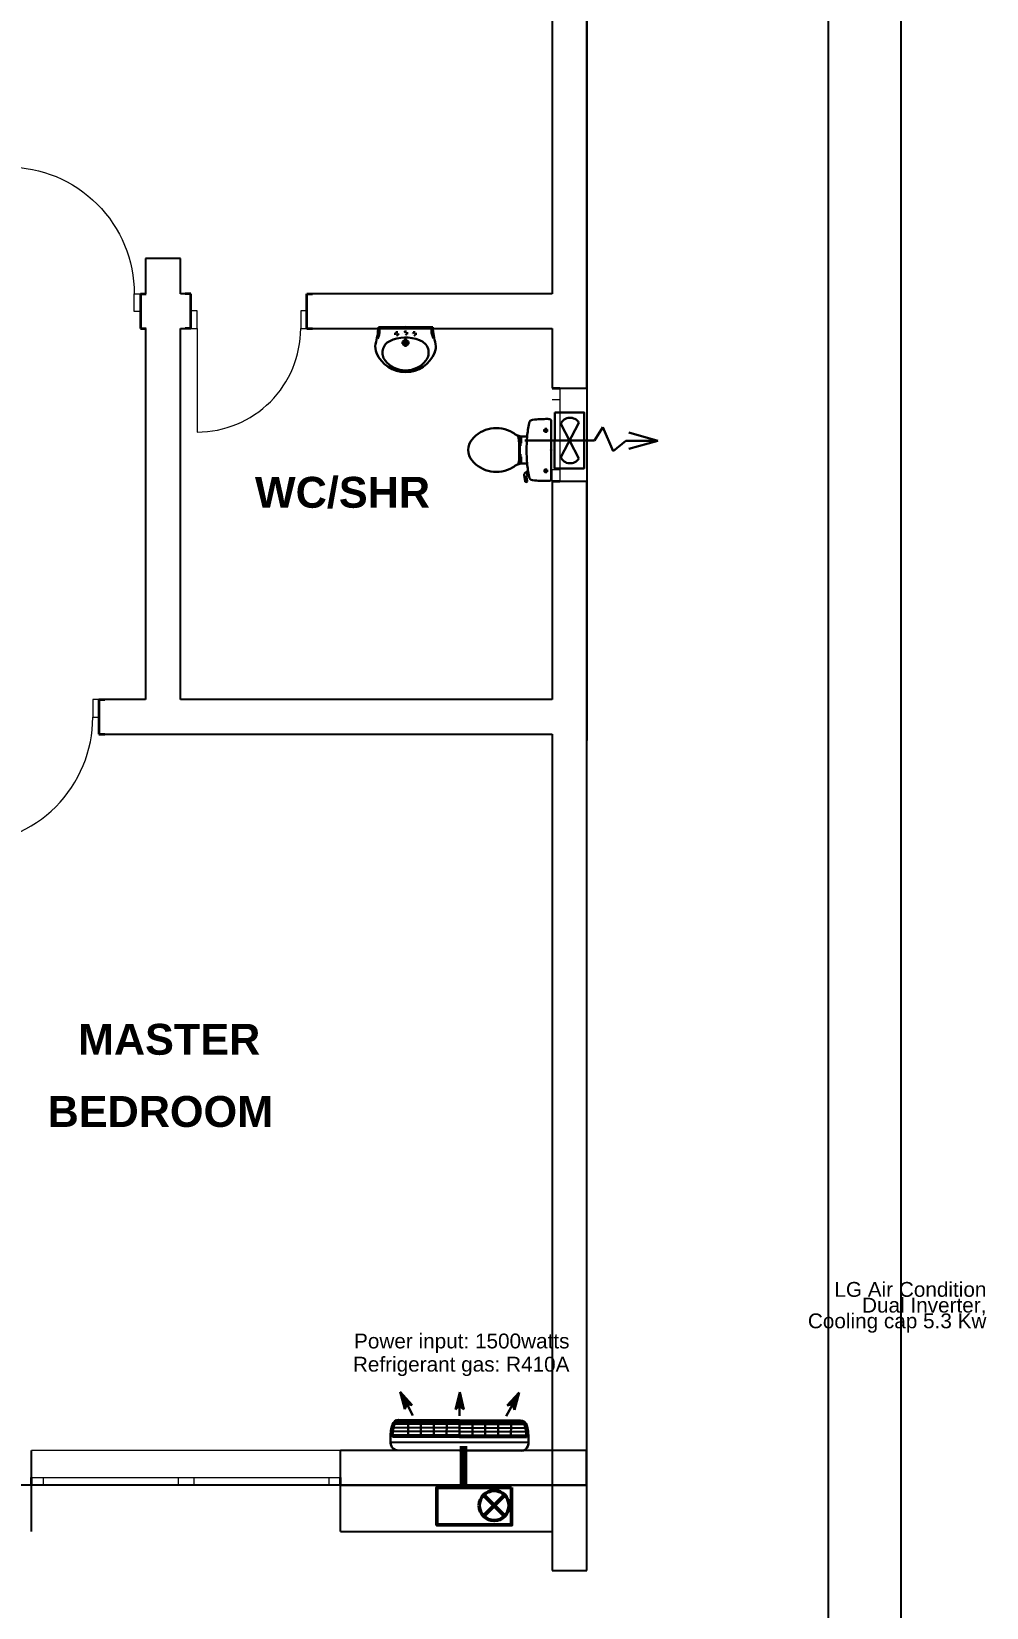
# Model space of a CAD drawing. Header units: inches. Extents: x 23 to 2032867, y 13 to 664695.
# Drawn here: x 741816 to 747995, y 498263 to 508460 of the extents above; entities that cross this region are included whole.
import ezdxf

# ---------------------------------------------------------------- set-up
doc = ezdxf.new("R2010")
doc.units = ezdxf.units.IN
doc.header["$MEASUREMENT"] = 0
doc.linetypes.add('DASHED1', pattern=[1, 0.3, -0.4, 0.3])
doc.linetypes.add('Hidden Line', pattern=[391.222223, 282.222223, -109])
for name, color, linetype in [('08-DRAINAGE', 5, 'Continuous'), ('Hvactext', 7, 'Continuous'), ('LIAB', 8, 'Continuous'), ('PLOTYR', 15, 'Continuous')]:
    doc.layers.add(name, color=color, linetype=linetype)
for name, color, linetype, lineweight in [('0Railings', 1, 'Continuous', 18), ('AC', 9, 'Continuous', 15), ('ARCHICAD Doors_Pen_No__27', 7, 'Continuous', 35), ('ARCHICAD Windows_Pen_No__27', 7, 'Continuous', 35), ('BOLD', 7, 'Continuous', 50), ('Building', 8, 'Continuous', 18), ('new light fittings', 6, 'Continuous', 20), ('SOAK WAWAY', 1, 'Continuous', 30), ('Structural - Bearing_Pen_No__27', 7, 'Continuous', 35)]:
    doc.layers.add(name, color=color, linetype=linetype, lineweight=lineweight)
for name, color, linetype, lineweight, true_color in [('Annotation - Text_Pen_No__86', 7, 'Continuous', 20, 0x5555ff), ('ARCHICAD Doors_Pen_No__23', 7, 'Continuous', 20, 0xff6600), ('ARCHICAD Doors_Pen_No__3', 7, 'Continuous', 18, 0xff6600), ('ARCHICAD Windows_Pen_No__23', 7, 'Continuous', 20, 0xff6600), ('ARCHICAD Windows_Pen_No__3', 7, 'Continuous', 18, 0xff6600), ('Structural - Bearing_Pen_No__89', 7, 'Continuous', 20, 0x71cebe)]:
    doc.layers.add(name, color=color, linetype=linetype, lineweight=lineweight, true_color=true_color)
doc.styles.add('Arial', font='arial.ttf', dxfattribs={"height": 250})
doc.styles.add('GENERATED_STYLE_2', font='arialbd.ttf')

# ---------------------------------------------------------------- blocks, each defined once
blk = doc.blocks.new('A$C109E561E')
at = {"layer": 'AC', "linetype": 'Continuous', "lineweight": -2}
for points in [[(111, 143), (73, 5), (170, 110), (125, 100), (125, 100)], [(583, 141), (548, 3), (515, 142), (549, 110), (549, 111)], [(987, 138), (1023, 0), (927, 107), (972, 95), (972, 96)]]:
    blk.add_hatch(color=3, dxfattribs=at).paths.add_polyline_path(points)
at = {"layer": 'AC', "color": 3, "linetype": 'Continuous', "lineweight": -2}
for p, q in [((2, 427), (0, 413)), ((0, 413), (0, 345)), ((0, 406), (1100, 401)), ((4, 433), (2, 427)), ((1047, 466), (54, 471)), ((1099, 421), (1097, 428)), ((1100, 408), (1099, 421)), ((1100, 408), (1100, 339)), ((0, 345), (0, 345)), ((7, 290), (13, 267)), ((16, 365), (15, 345)), ((16, 365), (1085, 360)), ((22, 294), (28, 271)), ((1071, 266), (1077, 289)), ((1085, 360), (1085, 339)), ((1086, 262), (1092, 285)), ((1100, 339), (1100, 339)), ((63, 245), (1036, 240)), ((63, 229), (1036, 224)), ((73, 5), (111, 143)), ((111, 143), (126, 100)), ((177, 194), (125, 100)), ((548, 2), (515, 142)), ((515, 142), (549, 111)), ((548, 2), (583, 141)), ((549, 192), (549, 111)), ((583, 141), (549, 111)), ((922, 190), (972, 96)), ((987, 139), (972, 95)), ((1023, 0), (987, 139)), ((73, 5), (170, 110)), ((170, 110), (126, 100)), ((1023, 0), (927, 107)), ((927, 107), (972, 95))]:
    blk.add_line(p, q, dxfattribs=at)
at = {"layer": 'AC', "color": 8, "linetype": 'Continuous', "lineweight": -2}
for p, q in [((16, 350), (1084, 345)), ((17, 320), (1083, 315)), ((23, 290), (1076, 285)), ((33, 260), (1066, 255)), ((138, 244), (139, 365)), ((241, 244), (242, 364)), ((344, 243), (344, 364)), ((447, 243), (447, 363)), ((549, 242), (550, 363)), ((652, 242), (653, 362)), ((755, 241), (756, 362)), ((858, 241), (859, 361)), ((961, 240), (961, 361))]:
    blk.add_line(p, q, dxfattribs=at)
at = {"layer": 'AC', "color": 3, "linetype": 'Continuous', "lineweight": -2}
for centre, radius, start, end in [((51, 345), 51.4, 179.7096, 179.7096), ((54, 419), 51.4, 89.7096, 164.2846), ((1047, 414), 51.4, 15.1345, 89.7096), ((206, 344), 206, 179.7096, 195.1345), ((63, 281), 51.4, 195.1345, 269.7096), ((206, 344), 190, 179.7096, 195.1345), ((63, 281), 36, 195.1345, 269.7096), ((1036, 276), 36, 269.7096, 344.2846), ((1036, 276), 51.4, 269.7096, 344.2846), ((894, 340), 190, 344.2846, 359.7096), ((894, 340), 206, 344.2846, 359.7096)]:
    blk.add_arc(centre, radius, start, end, dxfattribs=at)
blk = doc.blocks.new('ac1')
at = {"layer": 'BOLD', "color": 6}
for p, q in [((2309094, -76377), (2308957, -76514)), ((2308957, -76377), (2309094, -76514))]:
    blk.add_line(p, q, dxfattribs=at)
blk.add_lwpolyline([(2309139, -76562), (2308655, -76562), (2308655, -76320), (2309139, -76320)], close=True, dxfattribs=at)
blk.add_circle((2309026, -76445), 96.9, dxfattribs=at)
blk = doc.blocks.new('ef1')
at = {"layer": 'new light fittings', "linetype": 'Continuous', "lineweight": 30}
for p, q in [((55922, -239719), (55921, -240170)), ((56029, -239951), (55805, -240069)), ((55813, -239951), (56036, -240069)), ((55852, -240290), (56008, -240224)), ((56008, -240224), (55921, -240170)), ((55920, -240372), (55852, -240290)), ((55919, -240579), (55867, -240392)), ((55919, -240579), (55920, -240372)), ((55919, -240579), (55973, -240392))]:
    blk.add_line(p, q, dxfattribs=at)
blk.add_lwpolyline([(56103, -239913), (55740, -239912), (55740, -240103), (56102, -240104)], close=True, dxfattribs=at)
for centre, start, end in [((55840, -240012), 113.6137, 238.8226), ((56002, -240012), 300.8885, 66.0974)]:
    blk.add_arc(centre, 66.5, start, end, dxfattribs=at)

msp = doc.modelspace()

# ---------------------------------------------------------------- linework, layer by layer
at = {"layer": '0Railings', "color": 7, "linetype": 'Continuous', "lineweight": 5, "const_width": 50}
msp.add_lwpolyline([(744612.127, 499307.398), (744612.127, 499039.398)], dxfattribs=at)
at = {"layer": 'ARCHICAD Doors_Pen_No__23', "color": 8, "linetype": 'Continuous'}
for p, q in [((742480.951, 506648.183), (742480.951, 506763.183)), ((742480.951, 506763.183), (742520.951, 506763.183)), ((742520.951, 506763.183), (742520.951, 506648.183)), ((742520.951, 506648.183), (742480.951, 506648.183)), ((742887.709, 506653.183), (742847.709, 506653.183)), ((742847.709, 506653.183), (742847.709, 506538.183)), ((742887.709, 506538.183), (742887.709, 506653.183)), ((743597.709, 506653.183), (743557.709, 506653.183)), ((743557.709, 506653.183), (743557.709, 506538.183)), ((743597.709, 506538.183), (743597.709, 506653.183)), ((742847.709, 506538.183), (742887.709, 506538.183)), ((743557.709, 506538.183), (743597.709, 506538.183)), ((742252.714, 504138.539), (742212.715, 504138.539)), ((742212.715, 504138.539), (742212.715, 504023.539)), ((742252.714, 504023.539), (742252.714, 504138.539)), ((742212.715, 504023.539), (742252.714, 504023.539))]:
    msp.add_line(p, q, dxfattribs=at)
at = {"layer": 'ARCHICAD Doors_Pen_No__27', "color": 8, "linetype": 'Continuous'}
for p, q in [((742520.951, 506763.183), (742520.951, 506648.183)), ((742520.951, 506763.183), (742557.951, 506763.183)), ((742847.709, 506763.183), (742810.709, 506763.183)), ((742847.709, 506653.183), (742847.709, 506763.183)), ((743597.709, 506653.183), (743597.709, 506763.183)), ((743597.709, 506763.183), (743634.709, 506763.183)), ((742520.951, 506648.183), (742520.951, 506538.183)), ((742847.709, 506538.183), (742847.709, 506653.183)), ((743597.709, 506538.183), (743597.709, 506653.183)), ((742520.951, 506538.183), (742557.951, 506538.183)), ((742847.709, 506538.183), (742810.709, 506538.183)), ((743597.709, 506538.183), (743634.709, 506538.183)), ((742252.714, 504138.539), (742252.714, 504023.539)), ((742252.714, 504138.539), (742289.715, 504138.539)), ((742252.714, 504023.539), (742252.714, 503913.539)), ((742252.714, 503913.539), (742289.715, 503913.539))]:
    msp.add_line(p, q, dxfattribs=at)
at = {"layer": 'ARCHICAD Doors_Pen_No__3', "color": 8, "linetype": 'Continuous'}
msp.add_line((742887.709, 506538.183), (742887.709, 505868.183), dxfattribs=at)
at = {"layer": 'ARCHICAD Doors_Pen_No__3', "color": 8, "linetype": 'Continuous', "extrusion": (0, 0, -1)}
msp.add_ellipse((741660.951, 506763.183), major_axis=(-579.828, 579.828), ratio=1, start_param=0.785398163, end_param=2.35619449, dxfattribs=at)
at = {"layer": 'ARCHICAD Doors_Pen_No__3', "color": 8, "linetype": 'Continuous'}
for centre, major_axis, start_param, end_param in [((742887.709, 506538.183), (-473.762, 473.762), 2.35619449, 3.926990817), ((741392.715, 504023.539), (579.828, 579.828), 3.926990817, 5.497787144)]:
    msp.add_ellipse(centre, major_axis=major_axis, ratio=1, start_param=start_param, end_param=end_param, dxfattribs=at)
at = {"layer": 'ARCHICAD Windows_Pen_No__23', "color": 8, "linetype": 'Continuous'}
for p, q in [((745235.159, 506076.415), (745185.159, 506076.415)), ((745235.159, 506151.415), (745235.159, 506076.415)), ((745185.159, 505626.415), (745235.159, 505626.415)), ((745185.159, 505551.415), (745185.159, 505626.415)), ((745235.159, 505626.415), (745235.159, 505551.415)), ((741816.113, 499103.942), (741891.113, 499103.942)), ((741891.113, 499053.942), (741816.113, 499053.942)), ((741891.113, 499103.942), (741891.113, 499053.942)), ((742766.113, 499053.942), (742766.113, 499103.942)), ((742766.113, 499103.942), (742816.113, 499103.942)), ((742816.113, 499053.942), (742766.113, 499053.942)), ((742816.113, 499103.942), (742866.113, 499103.942)), ((742866.113, 499053.942), (742816.113, 499053.942)), ((742866.113, 499103.942), (742866.113, 499053.942)), ((743741.113, 499053.942), (743741.113, 499103.942)), ((743741.113, 499103.942), (743816.113, 499103.942)), ((743816.113, 499053.942), (743741.113, 499053.942))]:
    msp.add_line(p, q, dxfattribs=at)
at = {"layer": 'ARCHICAD Windows_Pen_No__27', "color": 8, "linetype": 'Continuous'}
for p, q in [((745185.159, 506151.415), (745235.159, 506151.415)), ((745185.159, 505551.415), (745235.159, 505551.415)), ((741816.113, 499053.942), (741816.113, 499103.942)), ((743816.113, 499053.942), (743816.113, 499103.942))]:
    msp.add_line(p, q, dxfattribs=at)
at = {"layer": 'ARCHICAD Windows_Pen_No__3', "color": 8, "linetype": 'Continuous'}
for p, q in [((745235.159, 506076.415), (745235.159, 505626.415)), ((745410.159, 505551.415), (745410.159, 506151.415)), ((743816.113, 499278.942), (741816.113, 499278.942)), ((743816.113, 499053.942), (741816.113, 499053.942)), ((741891.113, 499103.942), (742766.113, 499103.942)), ((742766.113, 499053.942), (741891.113, 499053.942)), ((742866.113, 499103.942), (743741.113, 499103.942)), ((743741.113, 499053.942), (742866.113, 499053.942))]:
    msp.add_line(p, q, dxfattribs=at)
at = {"layer": 'Building', "linetype": 'Continuous', "lineweight": 30, "ltscale": 1000}
for p, q in [((744412.176, 506547.026), (744060.403, 506547.026)), ((744412.176, 506547.026, -1683.122), (744060.403, 506547.026, -1683.122)), ((744070.517, 506547.026), (744068.642, 506524.678)), ((744070.517, 506547.026, -1683.122), (744068.642, 506524.678, -1683.122)), ((744402.062, 506547.026), (744403.938, 506524.678)), ((744402.062, 506547.026, -1683.122), (744403.938, 506524.678, -1683.122)), ((745178.825, 505558.74), (745178.825, 505945.52)), ((744967.274, 505830.76), (744983.956, 505830.76)), ((744983.956, 505804.468), (744969.927, 505804.468)), ((744983.956, 505796.676), (744970.526, 505796.676)), ((744979.829, 505779.674), (744976.089, 505779.674)), ((744976.089, 505779.674), (744976.089, 505724.587)), ((744979.829, 505796.676), (744979.829, 505779.674)), ((744983.956, 505830.76), (744983.956, 505796.676)), ((745023.085, 505838.534), (744999.301, 505838.534)), ((744968.792, 505673.5), (744983.956, 505673.5)), ((744983.956, 505699.792), (744970.934, 505699.792)), ((744983.956, 505707.585), (744971.383, 505707.585)), ((744979.829, 505724.587), (744976.089, 505724.587)), ((744979.829, 505707.585), (744979.829, 505724.587)), ((744983.956, 505673.5), (744983.956, 505707.585)), ((744999.301, 505665.726), (745023.085, 505665.726)), ((745010.313, 505547.777), (745004.291, 505588.18)), ((745029.493, 505613.003), (745018.213, 505609.784)), ((745019.228, 505579.323), (745022.917, 505550.218)), ((745021.075, 505610.601), (745026.245, 505588.116)), ((745025.353, 505587.928), (745033.317, 505589.605)), ((745020.109, 505545.979), (745015.224, 505544.602))]:
    msp.add_line(p, q, dxfattribs=at)
at = {"layer": 'Building', "linetype": 'DASHED1', "lineweight": 30, "ltscale": 50}
for p, q in [((744162.495, 506503.341), (744197.876, 506503.341)), ((744162.495, 506503.341, -1683.122), (744197.876, 506503.341, -1683.122)), ((744180.186, 506520.383), (744180.186, 506485.459)), ((744180.186, 506520.383, -1683.122), (744180.186, 506485.459, -1683.122)), ((744253.98, 506507.753), (744218.599, 506507.753)), ((744253.98, 506507.753, -1683.122), (744218.599, 506507.753, -1683.122)), ((744236.29, 506524.796), (744236.29, 506489.871)), ((744236.29, 506524.796, -1683.122), (744236.29, 506489.871, -1683.122)), ((744310.084, 506503.341), (744274.704, 506503.341)), ((744310.084, 506503.341, -1683.122), (744274.704, 506503.341, -1683.122)), ((744292.394, 506520.383), (744292.394, 506485.459)), ((744292.394, 506520.383, -1683.122), (744292.394, 506485.459, -1683.122))]:
    msp.add_line(p, q, dxfattribs=at)
at = {"layer": 'Building', "linetype": 'Continuous', "lineweight": 30, "ltscale": 200}
for p, q in [((744231.729, 506542.466), (744231.729, 506551.586)), ((744231.729, 506551.586), (744240.85, 506542.466)), ((744240.85, 506551.586), (744231.729, 506542.466)), ((744231.729, 506542.466, -1683.122), (744231.729, 506551.586, -1683.122)), ((744231.729, 506551.586, -1683.122), (744240.85, 506542.466, -1683.122)), ((744240.85, 506551.586, -1683.122), (744231.729, 506542.466, -1683.122)), ((744240.85, 506542.466), (744240.85, 506551.586)), ((744240.85, 506542.466, -1683.122), (744240.85, 506551.586, -1683.122))]:
    msp.add_line(p, q, dxfattribs=at)
at = {"layer": 'Building', "linetype": 'Continuous', "lineweight": 30, "ltscale": 50}
for p, q in [((744236.29, 506473.408), (744236.29, 506419.208)), ((744236.29, 506473.408, -1683.122), (744236.29, 506419.208, -1683.122)), ((744209.941, 506446.144), (744262.639, 506446.144)), ((744209.941, 506446.144, -1683.122), (744262.639, 506446.144, -1683.122)), ((745127.751, 505879.143), (745159.769, 505879.143)), ((745143.76, 505863.134), (745143.76, 505895.153)), ((745127.889, 505617.324), (745159.632, 505617.324)), ((745143.76, 505601.453), (745143.76, 505633.196))]:
    msp.add_line(p, q, dxfattribs=at)
at = {"layer": 'Building', "linetype": 'Continuous', "ltscale": 200}
for p, q in [((745172.492, 505758.464), (745185.159, 505758.464)), ((745185.159, 505758.464), (745172.492, 505745.797)), ((745185.159, 505745.797), (745172.492, 505758.464)), ((745172.492, 505745.797), (745185.159, 505745.797))]:
    msp.add_line(p, q, dxfattribs=at)
at = {"layer": 'Building', "linetype": 'DASHED1', "lineweight": 30, "ltscale": 50}
for centre in [(744180.186, 506503.341), (744180.186, 506503.341, -1683.122), (744236.29, 506507.753), (744236.29, 506507.753, -1683.122), (744292.394, 506503.341), (744292.394, 506503.341, -1683.122)]:
    msp.add_circle(centre, 9.504, dxfattribs=at)
at = {"layer": 'Building', "linetype": 'Continuous', "lineweight": 30, "ltscale": 1000}
for centre, radius in [((744236.29, 506446.144), 18.608), ((744236.29, 506446.144, -1683.122), 18.608), ((744236.29, 506446.144), 10.99), ((744236.29, 506446.144, -1683.122), 10.99)]:
    msp.add_circle(centre, radius, dxfattribs=at)
at = {"layer": 'Building', "linetype": 'Continuous', "lineweight": 30, "ltscale": 50}
for centre in [(745143.76, 505879.143), (745143.76, 505617.324)]:
    msp.add_circle(centre, 9.351, dxfattribs=at)
at = {"layer": 'Building', "linetype": 'Continuous', "lineweight": 30, "ltscale": 1000}
for centre, radius, start, end in [((743478.154, 506588.512), 583.726, 345.0270052, 355.9244355), ((743478.154, 506588.512, -1683.122), 583.726, 345.0270052, 355.9244355), ((743964.74, 506524.678), 103.901, 329.9007316, 0.0000094), ((743964.74, 506524.678, -1683.122), 103.901, 329.9007316, 0.0000094), ((744236.643, 506241.793), 238.006, 67.8276538, 115.5349405), ((744236.643, 506241.793, -1683.122), 238.006, 67.8276538, 115.5349405), ((744507.839, 506524.678), 103.901, 180.0000006, 210.0992783), ((744507.839, 506524.678, -1683.122), 103.901, 180.0000006, 210.0992783), ((744994.426, 506588.513), 583.726, 184.075602, 194.9730049), ((744994.426, 506588.513, -1683.122), 583.726, 184.075602, 194.9730049), ((744144.523, 506420.465), 103.901, 170.4525984, 202.4906661), ((744144.523, 506420.465, -1683.122), 103.901, 170.4525984, 202.4906661), ((744236.285, 506458.272), 203.147, 202.4424723, 338.1531127), ((744236.285, 506458.272, -1683.122), 203.147, 202.4424723, 338.1531127), ((744169.266, 506381.769), 82.661, 115.2174734, 218.537704), ((744169.266, 506381.769, -1683.122), 82.661, 115.2174734, 218.537704), ((744302.358, 506382.121), 83.628, 321.6817737, 73.2461383), ((744302.358, 506382.121, -1683.122), 83.628, 321.6817737, 73.2461383), ((744310.551, 506431.034), 124.156, 335.8931025, 336.0931451), ((744310.551, 506431.034, -1683.122), 124.156, 335.8931025, 336.0931451), ((744328.057, 506420.465), 103.901, 337.5093438, 9.5474663), ((744328.057, 506420.465, -1683.122), 103.901, 337.5093438, 9.5474663), ((744236.29, 506435.154), 168.347, 218.53754, 321.4625075), ((744236.29, 506435.154, -1683.122), 168.347, 218.53754, 321.4625075), ((744823.451, 505689.431), 204.567, 58.9077103, 140.8791806), ((744748.011, 505564.334), 350.65, 56.1570702, 58.9077103), ((745954.152, 505752.13), 935.068, 169.2903908, 174.6980974), ((745061.404, 505920.971), 26.494, 96.330877, 169.2903908), ((745157.296, 505056.662), 896.106, 90.0000019, 96.330877), ((745157.898, 505918.955), 33.819, 51.7697938, 91.0191617), ((744746.357, 505752.13), 105.195, 140.8791806, 219.1208282), ((744999.301, 505939.099), 100.566, 236.1570684, 270), ((744951.614, 505830.444), 15.584, 6.9358105, 52.5800181), ((744250.917, 505745.206), 721.447, 354.3005444, 6.9358206), ((745952.212, 505751.95), 933.119, 174.6980974, 185.3019114), ((744823.451, 505814.83), 204.567, 219.1208282, 301.0923054), ((744999.301, 505565.161), 100.566, 90.0000019, 123.8429404), ((744953.291, 505675.107), 15.584, 307.7817379, 354.3005444), ((745954.152, 505752.13), 935.068, 185.3019114, 190.7270761), ((744748.011, 505939.926), 350.65, 301.0923054, 303.8429316), ((745023.559, 505591.052), 19.481, 105.9271971, 188.4778948), ((745026.959, 505580.303), 7.792, 101.8886154, 187.22379), ((745061.087, 505582.947), 26.118, 190.7270761, 263.6508475), ((745157.296, 506447.599), 896.106, 263.6508475, 270), ((745157.898, 505585.306), 33.819, 268.9808265, 308.2302081), ((745014.167, 505548.352), 3.896, 188.4778948, 285.7397884), ((745019.052, 505549.729), 3.896, 285.7397884, 7.2238087)]:
    msp.add_arc(centre, radius, start, end, dxfattribs=at)
at = {"layer": 'LIAB', "color": 7, "linetype": 'Continuous', "ltscale": 256.031999}
msp.add_line((746973.17, 489533.465), (746973.17, 515539.421), dxfattribs=at)
at = {"layer": 'PLOTYR', "color": 1, "linetype": 'Continuous', "ltscale": 250}
msp.add_line((747442.592, 489064.043), (747442.592, 516008.843), dxfattribs=at)
at = {"layer": 'Structural - Bearing_Pen_No__27', "color": 8, "linetype": 'Continuous', "lineweight": 25}
for p, q in [((745410.159, 506151.415), (745410.159, 511503.942)), ((745185.159, 511278.942), (745185.159, 506763.183)), ((742779.051, 506991.614), (742554.051, 506991.614)), ((742554.051, 506991.614), (742554.051, 506763.183)), ((742779.051, 506763.183), (742779.051, 506991.614)), ((742520.951, 506763.183), (742557.951, 506763.183)), ((742520.951, 506763.183), (742520.951, 506648.183)), ((742554.051, 506763.183), (742520.951, 506763.183)), ((742847.709, 506763.183), (742779.051, 506763.183)), ((742847.709, 506763.183), (742810.709, 506763.183)), ((742847.709, 506653.183), (742847.709, 506763.183)), ((743597.709, 506763.183), (743634.709, 506763.183)), ((743597.709, 506653.183), (743597.709, 506763.183)), ((745185.159, 506763.183), (743597.709, 506763.183)), ((742520.951, 506648.183), (742520.951, 506538.183)), ((742847.709, 506538.183), (742847.709, 506653.183)), ((743597.709, 506538.183), (743597.709, 506653.183)), ((742520.951, 506538.183), (742557.951, 506538.183)), ((742520.951, 506538.183), (742554.051, 506538.183)), ((742554.051, 506538.183), (742554.051, 504138.539)), ((742779.051, 506538.183), (742847.709, 506538.183)), ((742779.051, 504138.539), (742779.051, 506538.183)), ((742847.709, 506538.183), (742810.709, 506538.183)), ((743597.709, 506538.183), (743634.709, 506538.183)), ((743597.709, 506538.183), (745185.159, 506538.183)), ((745185.159, 506538.183), (745185.159, 506151.415)), ((745185.159, 506151.415), (745235.159, 506151.415)), ((745235.159, 506151.415), (745410.159, 506151.415)), ((745185.159, 505551.415), (745235.159, 505551.415)), ((745185.159, 505551.415), (745185.159, 504138.539)), ((745235.159, 505551.415), (745410.159, 505551.415)), ((745410.159, 498502.313), (745410.159, 505551.415)), ((742252.714, 504138.539), (742289.715, 504138.539)), ((742252.714, 504138.539), (742252.714, 504023.539)), ((742554.051, 504138.539), (742252.715, 504138.539)), ((745185.159, 504138.539), (742779.051, 504138.539)), ((742252.714, 504023.539), (742252.714, 503913.539)), ((742252.714, 503913.539), (745185.159, 503913.539)), ((742252.714, 503913.539), (742289.715, 503913.539)), ((745185.159, 503913.539), (745185.159, 498502.313)), ((741816.113, 499103.942), (741816.113, 499278.942)), ((743816.113, 499103.942), (743816.113, 499278.942)), ((745408.141, 499278.942), (743816.113, 499278.942)), ((745408.141, 499053.942), (745408.141, 499278.942)), ((741816.113, 499053.942), (741816.113, 499103.942)), ((741816.113, 498753.942), (741816.113, 499053.942)), ((743816.113, 499053.942), (743816.113, 499103.942)), ((743816.113, 498753.942), (743816.113, 499053.942)), ((743816.113, 499053.942), (745408.141, 499053.942)), ((745183.141, 499053.942), (743816.113, 499053.942)), ((743816.113, 498753.942), (745183.141, 498753.942)), ((745185.159, 498502.313), (745410.159, 498502.313))]:
    msp.add_line(p, q, dxfattribs=at)
at = {"layer": 'Structural - Bearing_Pen_No__89', "color": 8, "linetype": 'Continuous', "lineweight": 25}
for p, q in [((745410.159, 511503.942), (745408.141, 499053.942)), ((745408.141, 499053.942), (741084.159, 499053.942))]:
    msp.add_line(p, q, dxfattribs=at)

# ---------------------------------------------------------------- block references
at = {"xscale": -1, "rotation": 180}
msp.add_blockref('ac1', (-1564216.209, 422477.398), dxfattribs=at)
at = {"layer": '08-DRAINAGE', "rotation": 90}
msp.add_blockref('ef1', (505289.053, 449892.377), dxfattribs=at)
at = {"layer": 'SOAK WAWAY', "xscale": 0.81, "yscale": 0.81, "zscale": 0.81, "rotation": 180}
msp.add_blockref('A$C109E561E', (745030.934, 499658.406), dxfattribs=at)

# ---------------------------------------------------------------- texts
at = {"layer": 'Annotation - Text_Pen_No__86', "color": 8, "linetype": 'Hidden Line', "lineweight": 25, "style": 'GENERATED_STYLE_2'}
for s, p in [('WC/SHR', (743261.811, 505378.343)), ('MASTER', (742116.654, 501839.22)), ('BEDROOM', (741920.303, 501372.089))]:
    msp.add_text(s, height=200, dxfattribs=at).set_placement(p)
at = {"layer": 'Hvactext', "color": 7, "char_height": 96, "width": 4088.81303, "attachment_point": 3, "line_spacing_factor": 0.636364, "style": 'Arial'}
for s, insert in [('LG Air Condition\\PDual Inverter, \\PCooling cap 5.3 Kw', (747994.964, 500369.037)), ('Power input: 1500watts', (745296.964, 500035.206)), ('Refrigerant gas: R410A', (745296.964, 499885.028))]:
    msp.add_mtext(s, dxfattribs=dict(at, insert=insert))

doc.saveas('drawing.dxf')
